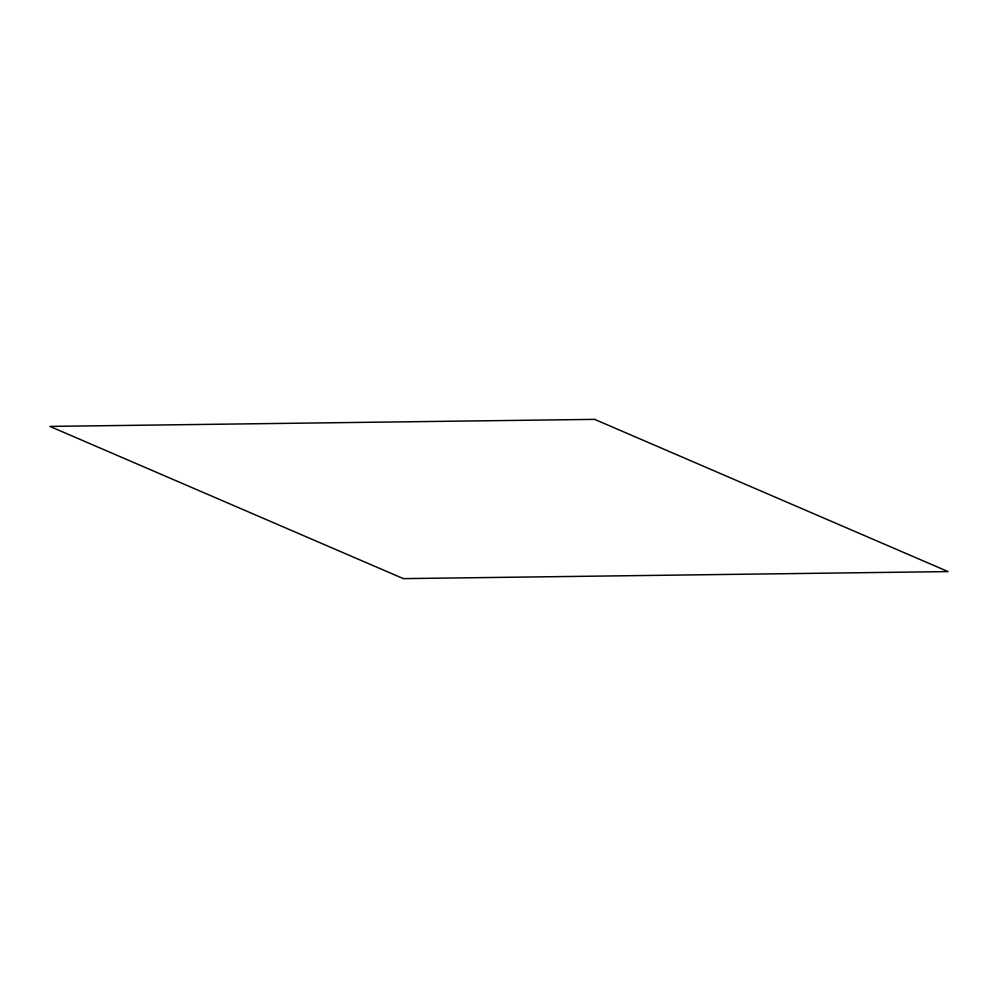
<?xml version="1.0" encoding="UTF-8"?>
<svg xmlns="http://www.w3.org/2000/svg" width="998" height="998" viewBox="0 0 998 998"><rect width="100%" height="100%" fill="white"/><g stroke="black" fill="none" stroke-linecap="round" stroke-linejoin="round"><path stroke-width="1.5" d="M594.633 419.372L49.9 426.408L403.367 578.628L948.1 571.592L594.633 419.372"/></g></svg>
